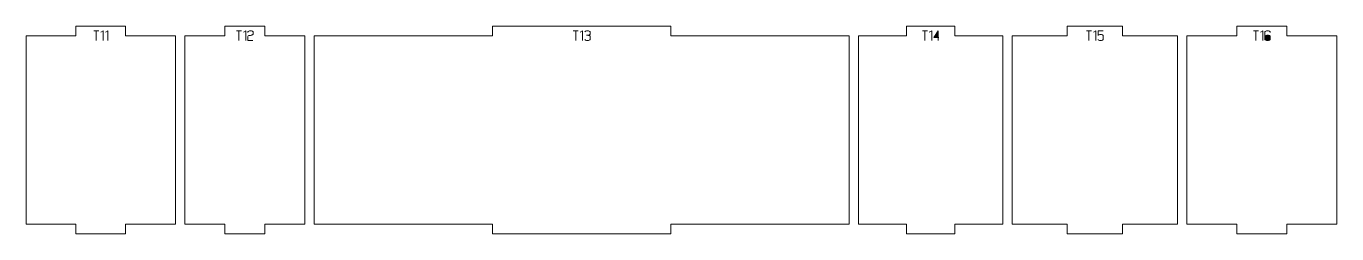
# Model space of a CAD drawing. Header units: centimetres. Extents: x -249 to 275, y -506 to 461.
# Drawn here: x 145.92 to 187.69, y -77.45 to -70.85 of the extents above; entities that cross this region are included whole.
import ezdxf

# ---------------------------------------------------------------- set-up
doc = ezdxf.new("R2010")
doc.units = ezdxf.units.CM
doc.header["$MEASUREMENT"] = 0
doc.layers.add('Capa 1', color=7, linetype='Continuous')

msp = doc.modelspace()

# ---------------------------------------------------------------- hatches: boundary and pattern name
at = {"layer": 'Capa 1', "true_color": 0x3e4095}
h = msp.add_hatch(color=175, dxfattribs=at)
edge = h.paths.add_edge_path()
edge.add_spline(control_points=[(148.15784, -70.98832), (148.15784, -70.98832), (148.0785, -70.98832), (148.0785, -70.98832), (148.0785, -70.98832), (148.2358, -70.98832), (148.2358, -70.98832), (148.2358, -70.98832), (148.15784, -70.98832), (148.15784, -70.98832), (148.15784, -70.98832), (148.15784, -71.30476), (148.15784, -71.30476), (148.15784, -71.30476), (148.15784, -70.98832), (148.15784, -70.98832)], knot_values=[0, 0, 0, 0, 0.2, 0.2, 0.2, 0.4, 0.4, 0.4, 0.6, 0.6, 0.6, 0.8, 0.8, 0.8, 1, 1, 1, 1], degree=3, periodic=1)
h = msp.add_hatch(color=175, dxfattribs=at)
edge = h.paths.add_edge_path()
edge.add_spline(control_points=[(148.37476, -70.98786), (148.37476, -70.98786), (148.29863, -71.0406), (148.29863, -71.0406), (148.29863, -71.0406), (148.37476, -70.98786), (148.37476, -70.98786), (148.37476, -70.98786), (148.37476, -71.30476), (148.37476, -71.30476), (148.37476, -71.30476), (148.37476, -70.98786), (148.37476, -70.98786)], knot_values=[0, 0, 0, 0, 0.25, 0.25, 0.25, 0.5, 0.5, 0.5, 0.75, 0.75, 0.75, 1, 1, 1, 1], degree=3, periodic=1)
h = msp.add_hatch(color=175, dxfattribs=at)
edge = h.paths.add_edge_path()
edge.add_spline(control_points=[(148.52152, -70.98786), (148.52152, -70.98786), (148.44539, -71.0406), (148.44539, -71.0406), (148.44539, -71.0406), (148.52152, -70.98786), (148.52152, -70.98786), (148.52152, -70.98786), (148.52152, -71.30476), (148.52152, -71.30476), (148.52152, -71.30476), (148.52152, -70.98786), (148.52152, -70.98786)], knot_values=[0, 0, 0, 0, 0.25, 0.25, 0.25, 0.5, 0.5, 0.5, 0.75, 0.75, 0.75, 1, 1, 1, 1], degree=3, periodic=1)
h = msp.add_hatch(color=175, dxfattribs=at)
edge = h.paths.add_edge_path()
edge.add_spline(control_points=[(152.70335, -70.98832), (152.70335, -70.98832), (152.62401, -70.98832), (152.62401, -70.98832), (152.62401, -70.98832), (152.78131, -70.98832), (152.78131, -70.98832), (152.78131, -70.98832), (152.70335, -70.98832), (152.70335, -70.98832), (152.70335, -70.98832), (152.70335, -71.30476), (152.70335, -71.30476), (152.70335, -71.30476), (152.70335, -70.98832), (152.70335, -70.98832)], knot_values=[0, 0, 0, 0, 0.2, 0.2, 0.2, 0.4, 0.4, 0.4, 0.6, 0.6, 0.6, 0.8, 0.8, 0.8, 1, 1, 1, 1], degree=3, periodic=1)
h = msp.add_hatch(color=175, dxfattribs=at)
edge = h.paths.add_edge_path()
edge.add_spline(control_points=[(152.92027, -70.98786), (152.92027, -70.98786), (152.84414, -71.0406), (152.84414, -71.0406), (152.84414, -71.0406), (152.92027, -70.98786), (152.92027, -70.98786), (152.92027, -70.98786), (152.92027, -71.30476), (152.92027, -71.30476), (152.92027, -71.30476), (152.92027, -70.98786), (152.92027, -70.98786)], knot_values=[0, 0, 0, 0, 0.25, 0.25, 0.25, 0.5, 0.5, 0.5, 0.75, 0.75, 0.75, 1, 1, 1, 1], degree=3, periodic=1)
h = msp.add_hatch(color=175, dxfattribs=at)
edge = h.paths.add_edge_path()
edge.add_spline(control_points=[(152.99044, -71.30476), (152.99044, -71.30476), (152.99044, -71.17222), (152.99044, -71.17222), (152.99136, -71.1603), (153.00221, -71.15113), (153.023, -71.14471), (153.03156, -71.14409), (153.03974, -71.1431), (153.04754, -71.14172), (153.05533, -71.14035), (153.06321, -71.1389), (153.07116, -71.13737), (153.08583, -71.13492), (153.09707, -71.13293), (153.10486, -71.13141), (153.11266, -71.12988), (153.12023, -71.12789), (153.12757, -71.12544), (153.14652, -71.11841), (153.156, -71.10939), (153.156, -71.09839), (153.156, -71.09839), (153.156, -71.02363), (153.156, -71.02363), (153.156, -71.01385), (153.14813, -71.00552), (153.13238, -70.99864), (153.11664, -70.99176), (153.09699, -70.98832), (153.07345, -70.98832), (153.04991, -70.98832), (153.03026, -70.99176), (153.01452, -70.99864), (152.99877, -71.00552), (152.9909, -71.01385), (152.9909, -71.02363), (152.9909, -71.02363), (152.9909, -71.0461), (152.9909, -71.0461), (152.9909, -71.0461), (152.9909, -71.02363), (152.9909, -71.02363), (152.9909, -71.01385), (152.99877, -71.00552), (153.01452, -70.99864), (153.03026, -70.99176), (153.04991, -70.98832), (153.07345, -70.98832), (153.09699, -70.98832), (153.11664, -70.99176), (153.13238, -70.99864), (153.14813, -71.00552), (153.156, -71.01385), (153.156, -71.02363), (153.156, -71.02363), (153.156, -71.09839), (153.156, -71.09839), (153.156, -71.10939), (153.14652, -71.11841), (153.12757, -71.12544), (153.12023, -71.12789), (153.11266, -71.12988), (153.10486, -71.13141), (153.09707, -71.13293), (153.08583, -71.13492), (153.07116, -71.13737), (153.06321, -71.1389), (153.05533, -71.14035), (153.04754, -71.14172), (153.03974, -71.1431), (153.03156, -71.14409), (153.023, -71.14471), (153.00221, -71.15113), (152.99136, -71.1603), (152.99044, -71.17222), (152.99044, -71.17222), (152.99044, -71.30476), (152.99044, -71.30476), (152.99044, -71.30476), (153.14729, -71.30476), (153.14729, -71.30476), (153.14729, -71.30476), (152.99044, -71.30476), (152.99044, -71.30476)], knot_values=[0, 0, 0, 0, 0.03571429, 0.03571429, 0.03571429, 0.07142857, 0.07142857, 0.07142857, 0.10714286, 0.10714286, 0.10714286, 0.14285714, 0.14285714, 0.14285714, 0.17857143, 0.17857143, 0.17857143, 0.21428571, 0.21428571, 0.21428571, 0.25, 0.25, 0.25, 0.28571429, 0.28571429, 0.28571429, 0.32142857, 0.32142857, 0.32142857, 0.35714286, 0.35714286, 0.35714286, 0.39285714, 0.39285714, 0.39285714, 0.42857143, 0.42857143, 0.42857143, 0.46428571, 0.46428571, 0.46428571, 0.5, 0.5, 0.5, 0.53571429, 0.53571429, 0.53571429, 0.57142857, 0.57142857, 0.57142857, 0.60714286, 0.60714286, 0.60714286, 0.64285714, 0.64285714, 0.64285714, 0.67857143, 0.67857143, 0.67857143, 0.71428571, 0.71428571, 0.71428571, 0.75, 0.75, 0.75, 0.78571429, 0.78571429, 0.78571429, 0.82142857, 0.82142857, 0.82142857, 0.85714286, 0.85714286, 0.85714286, 0.89285714, 0.89285714, 0.89285714, 0.92857143, 0.92857143, 0.92857143, 0.96428571, 0.96428571, 0.96428571, 1, 1, 1, 1], degree=3, periodic=1)
h = msp.add_hatch(color=175, dxfattribs=at)
edge = h.paths.add_edge_path()
edge.add_spline(control_points=[(163.43908, -70.98832), (163.43908, -70.98832), (163.35974, -70.98832), (163.35974, -70.98832), (163.35974, -70.98832), (163.51704, -70.98832), (163.51704, -70.98832), (163.51704, -70.98832), (163.43908, -70.98832), (163.43908, -70.98832), (163.43908, -70.98832), (163.43908, -71.30476), (163.43908, -71.30476), (163.43908, -71.30476), (163.43908, -70.98832), (163.43908, -70.98832)], knot_values=[0, 0, 0, 0, 0.2, 0.2, 0.2, 0.4, 0.4, 0.4, 0.6, 0.6, 0.6, 0.8, 0.8, 0.8, 1, 1, 1, 1], degree=3, periodic=1)
h = msp.add_hatch(color=175, dxfattribs=at)
edge = h.paths.add_edge_path()
edge.add_spline(control_points=[(163.656, -70.98786), (163.656, -70.98786), (163.57987, -71.0406), (163.57987, -71.0406), (163.57987, -71.0406), (163.656, -70.98786), (163.656, -70.98786), (163.656, -70.98786), (163.656, -71.30476), (163.656, -71.30476), (163.656, -71.30476), (163.656, -70.98786), (163.656, -70.98786)], knot_values=[0, 0, 0, 0, 0.25, 0.25, 0.25, 0.5, 0.5, 0.5, 0.75, 0.75, 0.75, 1, 1, 1, 1], degree=3, periodic=1)
h = msp.add_hatch(color=175, dxfattribs=at)
edge = h.paths.add_edge_path()
edge.add_spline(control_points=[(163.80918, -71.30476), (163.78564, -71.30476), (163.76599, -71.30132), (163.75025, -71.29444), (163.7345, -71.28756), (163.72663, -71.27923), (163.72663, -71.26945), (163.72663, -71.27923), (163.7345, -71.28756), (163.75025, -71.29444), (163.76599, -71.30132), (163.78564, -71.30476), (163.80918, -71.30476), (163.83272, -71.30476), (163.85237, -71.30132), (163.86811, -71.29444), (163.88386, -71.28756), (163.89173, -71.27923), (163.89173, -71.26945), (163.89173, -71.26945), (163.89173, -71.16626), (163.89173, -71.16626), (163.89173, -71.158), (163.88607, -71.15082), (163.87476, -71.14471), (163.86345, -71.13859), (163.83028, -71.13446), (163.77524, -71.13232), (163.82997, -71.12896), (163.86284, -71.12498), (163.87384, -71.1204), (163.88485, -71.11581), (163.89081, -71.10832), (163.89173, -71.09793), (163.89173, -71.09793), (163.89173, -71.02363), (163.89173, -71.02363), (163.89173, -71.01385), (163.88386, -71.00552), (163.86811, -70.99864), (163.85237, -70.99176), (163.83272, -70.98832), (163.80918, -70.98832), (163.78564, -70.98832), (163.76599, -70.99176), (163.75025, -70.99864), (163.7345, -71.00552), (163.72663, -71.01385), (163.72663, -71.02363), (163.72663, -71.01385), (163.7345, -71.00552), (163.75025, -70.99864), (163.76599, -70.99176), (163.78564, -70.98832), (163.80918, -70.98832), (163.83272, -70.98832), (163.85237, -70.99176), (163.86811, -70.99864), (163.88386, -71.00552), (163.89173, -71.01385), (163.89173, -71.02363), (163.89173, -71.02363), (163.89173, -71.09793), (163.89173, -71.09793), (163.89081, -71.10832), (163.88485, -71.11581), (163.87384, -71.1204), (163.86284, -71.12498), (163.82997, -71.12896), (163.77524, -71.13232), (163.83028, -71.13446), (163.86345, -71.13859), (163.87476, -71.14471), (163.88607, -71.15082), (163.89173, -71.158), (163.89173, -71.16626), (163.89173, -71.16626), (163.89173, -71.26945), (163.89173, -71.26945), (163.89173, -71.27923), (163.88386, -71.28756), (163.86811, -71.29444), (163.85237, -71.30132), (163.83272, -71.30476), (163.80918, -71.30476)], knot_values=[0, 0, 0, 0, 0.03571429, 0.03571429, 0.03571429, 0.07142857, 0.07142857, 0.07142857, 0.10714286, 0.10714286, 0.10714286, 0.14285714, 0.14285714, 0.14285714, 0.17857143, 0.17857143, 0.17857143, 0.21428571, 0.21428571, 0.21428571, 0.25, 0.25, 0.25, 0.28571429, 0.28571429, 0.28571429, 0.32142857, 0.32142857, 0.32142857, 0.35714286, 0.35714286, 0.35714286, 0.39285714, 0.39285714, 0.39285714, 0.42857143, 0.42857143, 0.42857143, 0.46428571, 0.46428571, 0.46428571, 0.5, 0.5, 0.5, 0.53571429, 0.53571429, 0.53571429, 0.57142857, 0.57142857, 0.57142857, 0.60714286, 0.60714286, 0.60714286, 0.64285714, 0.64285714, 0.64285714, 0.67857143, 0.67857143, 0.67857143, 0.71428571, 0.71428571, 0.71428571, 0.75, 0.75, 0.75, 0.78571429, 0.78571429, 0.78571429, 0.82142857, 0.82142857, 0.82142857, 0.85714286, 0.85714286, 0.85714286, 0.89285714, 0.89285714, 0.89285714, 0.92857143, 0.92857143, 0.92857143, 0.96428571, 0.96428571, 0.96428571, 1, 1, 1, 1], degree=3, periodic=1)
h = msp.add_hatch(color=175, dxfattribs=at)
edge = h.paths.add_edge_path()
edge.add_spline(control_points=[(174.56536, -70.98832), (174.56536, -70.98832), (174.48602, -70.98832), (174.48602, -70.98832), (174.48602, -70.98832), (174.64332, -70.98832), (174.64332, -70.98832), (174.64332, -70.98832), (174.56536, -70.98832), (174.56536, -70.98832), (174.56536, -70.98832), (174.56536, -71.30476), (174.56536, -71.30476), (174.56536, -71.30476), (174.56536, -70.98832), (174.56536, -70.98832)], knot_values=[0, 0, 0, 0, 0.2, 0.2, 0.2, 0.4, 0.4, 0.4, 0.6, 0.6, 0.6, 0.8, 0.8, 0.8, 1, 1, 1, 1], degree=3, periodic=1)
h = msp.add_hatch(color=175, dxfattribs=at)
edge = h.paths.add_edge_path()
edge.add_spline(control_points=[(174.78228, -70.98786), (174.78228, -70.98786), (174.70615, -71.0406), (174.70615, -71.0406), (174.70615, -71.0406), (174.78228, -70.98786), (174.78228, -70.98786), (174.78228, -70.98786), (174.78228, -71.30476), (174.78228, -71.30476), (174.78228, -71.30476), (174.78228, -70.98786), (174.78228, -70.98786)], knot_values=[0, 0, 0, 0, 0.25, 0.25, 0.25, 0.5, 0.5, 0.5, 0.75, 0.75, 0.75, 1, 1, 1, 1], degree=3, periodic=1)
h = msp.add_hatch(color=175, dxfattribs=at)
edge = h.paths.add_edge_path()
edge.add_spline(control_points=[(174.9827, -71.2002), (174.9827, -71.2002), (174.9827, -70.98786), (174.9827, -70.98786), (174.9827, -70.98786), (174.85291, -71.2002), (174.85291, -71.2002), (174.85291, -71.2002), (174.9827, -71.2002), (174.9827, -71.2002)], knot_values=[0, 0, 0, 0, 0.33333333, 0.33333333, 0.33333333, 0.66666667, 0.66666667, 0.66666667, 1, 1, 1, 1], degree=3, periodic=1)
h = msp.add_hatch(color=175, dxfattribs=at)
edge = h.paths.add_edge_path()
edge.add_spline(control_points=[(174.9827, -71.2002), (174.9827, -71.2002), (174.9827, -71.30476), (174.9827, -71.30476), (174.9827, -71.30476), (174.9827, -71.2002), (174.9827, -71.2002), (174.9827, -71.2002), (174.85291, -71.2002), (174.85291, -71.2002), (174.85291, -71.2002), (174.9827, -70.98786), (174.9827, -70.98786), (174.9827, -70.98786), (174.9827, -71.2002), (174.9827, -71.2002), (174.9827, -71.2002), (175.01251, -71.2002), (175.01251, -71.2002), (175.01251, -71.2002), (174.9827, -71.2002), (174.9827, -71.2002)], knot_values=[0, 0, 0, 0, 0.14285714, 0.14285714, 0.14285714, 0.28571429, 0.28571429, 0.28571429, 0.42857143, 0.42857143, 0.42857143, 0.57142857, 0.57142857, 0.57142857, 0.71428571, 0.71428571, 0.71428571, 0.85714286, 0.85714286, 0.85714286, 1, 1, 1, 1], degree=3, periodic=1)
h = msp.add_hatch(color=175, dxfattribs=at)
edge = h.paths.add_edge_path()
edge.add_spline(control_points=[(179.79442, -70.98832), (179.79442, -70.98832), (179.71508, -70.98832), (179.71508, -70.98832), (179.71508, -70.98832), (179.87238, -70.98832), (179.87238, -70.98832), (179.87238, -70.98832), (179.79442, -70.98832), (179.79442, -70.98832), (179.79442, -70.98832), (179.79442, -71.30476), (179.79442, -71.30476), (179.79442, -71.30476), (179.79442, -70.98832), (179.79442, -70.98832)], knot_values=[0, 0, 0, 0, 0.2, 0.2, 0.2, 0.4, 0.4, 0.4, 0.6, 0.6, 0.6, 0.8, 0.8, 0.8, 1, 1, 1, 1], degree=3, periodic=1)
h = msp.add_hatch(color=175, dxfattribs=at)
edge = h.paths.add_edge_path()
edge.add_spline(control_points=[(180.01134, -70.98786), (180.01134, -70.98786), (179.93521, -71.0406), (179.93521, -71.0406), (179.93521, -71.0406), (180.01134, -70.98786), (180.01134, -70.98786), (180.01134, -70.98786), (180.01134, -71.30476), (180.01134, -71.30476), (180.01134, -71.30476), (180.01134, -70.98786), (180.01134, -70.98786)], knot_values=[0, 0, 0, 0, 0.25, 0.25, 0.25, 0.5, 0.5, 0.5, 0.75, 0.75, 0.75, 1, 1, 1, 1], degree=3, periodic=1)
h = msp.add_hatch(color=175, dxfattribs=at)
edge = h.paths.add_edge_path()
edge.add_spline(control_points=[(180.16452, -71.30476), (180.14098, -71.30476), (180.12133, -71.30132), (180.10559, -71.29444), (180.08984, -71.28756), (180.08197, -71.27923), (180.08197, -71.26945), (180.08197, -71.27923), (180.08984, -71.28756), (180.10559, -71.29444), (180.12133, -71.30132), (180.14098, -71.30476), (180.16452, -71.30476), (180.18806, -71.30476), (180.20771, -71.30132), (180.22345, -71.29444), (180.2392, -71.28756), (180.24707, -71.27923), (180.24707, -71.26945), (180.24707, -71.26945), (180.24707, -71.14379), (180.24707, -71.14379), (180.24707, -71.134), (180.2392, -71.12567), (180.22345, -71.11879), (180.20771, -71.11191), (180.18806, -71.10847), (180.16452, -71.10847), (180.14312, -71.11031), (180.12661, -71.11276), (180.11499, -71.11581), (180.10337, -71.11887), (180.09237, -71.1282), (180.08197, -71.14379), (180.08197, -71.14379), (180.08197, -70.98832), (180.08197, -70.98832), (180.08197, -70.98832), (180.24157, -70.98832), (180.24157, -70.98832), (180.24157, -70.98832), (180.08197, -70.98832), (180.08197, -70.98832), (180.08197, -70.98832), (180.08197, -71.14379), (180.08197, -71.14379), (180.09237, -71.1282), (180.10337, -71.11887), (180.11499, -71.11581), (180.12661, -71.11276), (180.14312, -71.11031), (180.16452, -71.10847), (180.18806, -71.10847), (180.20771, -71.11191), (180.22345, -71.11879), (180.2392, -71.12567), (180.24707, -71.134), (180.24707, -71.14379), (180.24707, -71.14379), (180.24707, -71.26945), (180.24707, -71.26945), (180.24707, -71.27923), (180.2392, -71.28756), (180.22345, -71.29444), (180.20771, -71.30132), (180.18806, -71.30476), (180.16452, -71.30476)], knot_values=[0, 0, 0, 0, 0.04545455, 0.04545455, 0.04545455, 0.09090909, 0.09090909, 0.09090909, 0.13636364, 0.13636364, 0.13636364, 0.18181818, 0.18181818, 0.18181818, 0.22727273, 0.22727273, 0.22727273, 0.27272727, 0.27272727, 0.27272727, 0.31818182, 0.31818182, 0.31818182, 0.36363636, 0.36363636, 0.36363636, 0.40909091, 0.40909091, 0.40909091, 0.45454545, 0.45454545, 0.45454545, 0.5, 0.5, 0.5, 0.54545455, 0.54545455, 0.54545455, 0.59090909, 0.59090909, 0.59090909, 0.63636364, 0.63636364, 0.63636364, 0.68181818, 0.68181818, 0.68181818, 0.72727273, 0.72727273, 0.72727273, 0.77272727, 0.77272727, 0.77272727, 0.81818182, 0.81818182, 0.81818182, 0.86363636, 0.86363636, 0.86363636, 0.90909091, 0.90909091, 0.90909091, 0.95454545, 0.95454545, 0.95454545, 1, 1, 1, 1], degree=3, periodic=1)
h = msp.add_hatch(color=175, dxfattribs=at)
edge = h.paths.add_edge_path()
edge.add_spline(control_points=[(185.11531, -70.98832), (185.11531, -70.98832), (185.03597, -70.98832), (185.03597, -70.98832), (185.03597, -70.98832), (185.19327, -70.98832), (185.19327, -70.98832), (185.19327, -70.98832), (185.11531, -70.98832), (185.11531, -70.98832), (185.11531, -70.98832), (185.11531, -71.30476), (185.11531, -71.30476), (185.11531, -71.30476), (185.11531, -70.98832), (185.11531, -70.98832)], knot_values=[0, 0, 0, 0, 0.2, 0.2, 0.2, 0.4, 0.4, 0.4, 0.6, 0.6, 0.6, 0.8, 0.8, 0.8, 1, 1, 1, 1], degree=3, periodic=1)
h = msp.add_hatch(color=175, dxfattribs=at)
edge = h.paths.add_edge_path()
edge.add_spline(control_points=[(185.33223, -70.98786), (185.33223, -70.98786), (185.2561, -71.0406), (185.2561, -71.0406), (185.2561, -71.0406), (185.33223, -70.98786), (185.33223, -70.98786), (185.33223, -70.98786), (185.33223, -71.30476), (185.33223, -71.30476), (185.33223, -71.30476), (185.33223, -70.98786), (185.33223, -70.98786)], knot_values=[0, 0, 0, 0, 0.25, 0.25, 0.25, 0.5, 0.5, 0.5, 0.75, 0.75, 0.75, 1, 1, 1, 1], degree=3, periodic=1)
h = msp.add_hatch(color=175, dxfattribs=at)
edge = h.paths.add_edge_path()
edge.add_spline(control_points=[(185.48541, -71.30476), (185.46187, -71.30476), (185.44222, -71.30132), (185.42648, -71.29444), (185.41073, -71.28756), (185.40286, -71.27923), (185.40286, -71.26945), (185.40286, -71.26945), (185.40286, -71.16259), (185.40286, -71.16259), (185.40286, -71.16259), (185.40286, -71.02363), (185.40286, -71.02363), (185.40286, -71.01385), (185.41073, -71.00552), (185.42648, -70.99864), (185.44222, -70.99176), (185.46187, -70.98832), (185.48541, -70.98832), (185.50895, -70.98832), (185.5286, -70.99176), (185.54434, -70.99864), (185.56009, -71.00552), (185.56796, -71.01385), (185.56796, -71.02363), (185.56796, -71.02363), (185.56796, -71.04931), (185.56796, -71.04931), (185.56796, -71.04931), (185.56796, -71.02363), (185.56796, -71.02363), (185.56796, -71.01385), (185.56009, -71.00552), (185.54434, -70.99864), (185.5286, -70.99176), (185.50895, -70.98832), (185.48541, -70.98832), (185.46187, -70.98832), (185.44222, -70.99176), (185.42648, -70.99864), (185.41073, -71.00552), (185.40286, -71.01385), (185.40286, -71.02363), (185.40286, -71.02363), (185.40286, -71.16259), (185.40286, -71.16259), (185.40286, -71.15342), (185.41241, -71.14524), (185.43152, -71.13806), (185.45063, -71.13087), (185.46859, -71.12728), (185.48541, -71.12728), (185.50895, -71.12728), (185.5286, -71.13072), (185.54434, -71.1376), (185.56009, -71.14448), (185.56796, -71.15281), (185.56796, -71.16259), (185.56796, -71.16259), (185.56796, -71.26945), (185.56796, -71.26945), (185.56796, -71.27923), (185.56009, -71.28756), (185.54434, -71.29444), (185.5286, -71.30132), (185.50895, -71.30476), (185.48541, -71.30476)], knot_values=[0, 0, 0, 0, 0.04545455, 0.04545455, 0.04545455, 0.09090909, 0.09090909, 0.09090909, 0.13636364, 0.13636364, 0.13636364, 0.18181818, 0.18181818, 0.18181818, 0.22727273, 0.22727273, 0.22727273, 0.27272727, 0.27272727, 0.27272727, 0.31818182, 0.31818182, 0.31818182, 0.36363636, 0.36363636, 0.36363636, 0.40909091, 0.40909091, 0.40909091, 0.45454545, 0.45454545, 0.45454545, 0.5, 0.5, 0.5, 0.54545455, 0.54545455, 0.54545455, 0.59090909, 0.59090909, 0.59090909, 0.63636364, 0.63636364, 0.63636364, 0.68181818, 0.68181818, 0.68181818, 0.72727273, 0.72727273, 0.72727273, 0.77272727, 0.77272727, 0.77272727, 0.81818182, 0.81818182, 0.81818182, 0.86363636, 0.86363636, 0.86363636, 0.90909091, 0.90909091, 0.90909091, 0.95454545, 0.95454545, 0.95454545, 1, 1, 1, 1], degree=3, periodic=1)
h = msp.add_hatch(color=175, dxfattribs=at)
edge = h.paths.add_edge_path()
edge.add_spline(control_points=[(185.40286, -71.26945), (185.40286, -71.27923), (185.41073, -71.28756), (185.42648, -71.29444), (185.44222, -71.30132), (185.46187, -71.30476), (185.48541, -71.30476), (185.50895, -71.30476), (185.5286, -71.30132), (185.54434, -71.29444), (185.56009, -71.28756), (185.56796, -71.27923), (185.56796, -71.26945), (185.56796, -71.26945), (185.56796, -71.16259), (185.56796, -71.16259), (185.56796, -71.15281), (185.56009, -71.14448), (185.54434, -71.1376), (185.5286, -71.13072), (185.50895, -71.12728), (185.48541, -71.12728), (185.46859, -71.12728), (185.45063, -71.13087), (185.43152, -71.13806), (185.41241, -71.14524), (185.40286, -71.15342), (185.40286, -71.16259), (185.40286, -71.16259), (185.40286, -71.26945), (185.40286, -71.26945)], knot_values=[0, 0, 0, 0, 0.1, 0.1, 0.1, 0.2, 0.2, 0.2, 0.3, 0.3, 0.3, 0.4, 0.4, 0.4, 0.5, 0.5, 0.5, 0.6, 0.6, 0.6, 0.7, 0.7, 0.7, 0.8, 0.8, 0.8, 0.9, 0.9, 0.9, 1, 1, 1, 1], degree=3, periodic=1)

# ---------------------------------------------------------------- linework, layer by layer
at = {"layer": 'Capa 1', "color": 240, "lineweight": 20}
for points in [[(145.92341, -71.14756), (145.92341, -71.14756), (145.92341, -77.14756), (145.92341, -77.14756), (145.92341, -77.14756), (147.50781, -77.14756), (147.50781, -77.14756), (147.50781, -77.14756), (147.50781, -77.44756), (147.50781, -77.44756), (147.50781, -77.44756), (149.09221, -77.44756), (149.09221, -77.44756), (149.09221, -77.44756), (149.09221, -77.14756), (149.09221, -77.14756), (149.09221, -77.14756), (150.67661, -77.14756), (150.67661, -77.14756), (150.67661, -77.14756), (150.67661, -71.14756), (150.67661, -71.14756), (150.67661, -71.14756), (149.09221, -71.14756), (149.09221, -71.14756), (149.09221, -71.14756), (149.09221, -70.84756), (149.09221, -70.84756), (149.09221, -70.84756), (147.50781, -70.84756), (147.50781, -70.84756), (147.50781, -70.84756), (147.50781, -71.14756), (147.50781, -71.14756), (147.50781, -71.14756), (145.92341, -71.14756), (145.92341, -71.14756)], [(150.97661, -71.14756), (150.97661, -71.14756), (150.97661, -77.14756), (150.97661, -77.14756), (150.97661, -77.14756), (152.25221, -77.14756), (152.25221, -77.14756), (152.25221, -77.14756), (152.25221, -77.44756), (152.25221, -77.44756), (152.25221, -77.44756), (153.52781, -77.44756), (153.52781, -77.44756), (153.52781, -77.44756), (153.52781, -77.14756), (153.52781, -77.14756), (153.52781, -77.14756), (154.80341, -77.14756), (154.80341, -77.14756), (154.80341, -77.14756), (154.80341, -71.14756), (154.80341, -71.14756), (154.80341, -71.14756), (153.52781, -71.14756), (153.52781, -71.14756), (153.52781, -71.14756), (153.52781, -70.84756), (153.52781, -70.84756), (153.52781, -70.84756), (152.25221, -70.84756), (152.25221, -70.84756), (152.25221, -70.84756), (152.25221, -71.14756), (152.25221, -71.14756), (152.25221, -71.14756), (150.97661, -71.14756), (150.97661, -71.14756)], [(155.10341, -71.14756), (155.10341, -71.14756), (155.10341, -77.14756), (155.10341, -77.14756), (155.10341, -77.14756), (160.78496, -77.14756), (160.78496, -77.14756), (160.78496, -77.14756), (160.78496, -77.44756), (160.78496, -77.44756), (160.78496, -77.44756), (166.46651, -77.44756), (166.46651, -77.44756), (166.46651, -77.44756), (166.46651, -77.14756), (166.46651, -77.14756), (166.46651, -77.14756), (172.14806, -77.14756), (172.14806, -77.14756), (172.14806, -77.14756), (172.14806, -71.14756), (172.14806, -71.14756), (172.14806, -71.14756), (166.46651, -71.14756), (166.46651, -71.14756), (166.46651, -71.14756), (166.46651, -70.84756), (166.46651, -70.84756), (166.46651, -70.84756), (160.78496, -70.84756), (160.78496, -70.84756), (160.78496, -70.84756), (160.78496, -71.14756), (160.78496, -71.14756), (160.78496, -71.14756), (155.10341, -71.14756), (155.10341, -71.14756)], [(172.44806, -71.14756), (172.44806, -71.14756), (172.44806, -77.14756), (172.44806, -77.14756), (172.44806, -77.14756), (173.9822, -77.14756), (173.9822, -77.14756), (173.9822, -77.14756), (173.9822, -77.44756), (173.9822, -77.44756), (173.9822, -77.44756), (175.51633, -77.44756), (175.51633, -77.44756), (175.51633, -77.44756), (175.51633, -77.14756), (175.51633, -77.14756), (175.51633, -77.14756), (177.05047, -77.14756), (177.05047, -77.14756), (177.05047, -77.14756), (177.05047, -71.14756), (177.05047, -71.14756), (177.05047, -71.14756), (175.51633, -71.14756), (175.51633, -71.14756), (175.51633, -71.14756), (175.51633, -70.84756), (175.51633, -70.84756), (175.51633, -70.84756), (173.9822, -70.84756), (173.9822, -70.84756), (173.9822, -70.84756), (173.9822, -71.14756), (173.9822, -71.14756), (173.9822, -71.14756), (172.44806, -71.14756), (172.44806, -71.14756)], [(177.35047, -71.14756), (177.35047, -71.14756), (177.35047, -77.14756), (177.35047, -77.14756), (177.35047, -77.14756), (179.10421, -77.14756), (179.10421, -77.14756), (179.10421, -77.14756), (179.10421, -77.44756), (179.10421, -77.44756), (179.10421, -77.44756), (180.85794, -77.44756), (180.85794, -77.44756), (180.85794, -77.44756), (180.85794, -77.14756), (180.85794, -77.14756), (180.85794, -77.14756), (182.61168, -77.14756), (182.61168, -77.14756), (182.61168, -77.14756), (182.61168, -71.14756), (182.61168, -71.14756), (182.61168, -71.14756), (180.85794, -71.14756), (180.85794, -71.14756), (180.85794, -71.14756), (180.85794, -70.84756), (180.85794, -70.84756), (180.85794, -70.84756), (179.10421, -70.84756), (179.10421, -70.84756), (179.10421, -70.84756), (179.10421, -71.14756), (179.10421, -71.14756), (179.10421, -71.14756), (177.35047, -71.14756), (177.35047, -71.14756)], [(182.91168, -71.14756), (182.91168, -71.14756), (182.91168, -77.14756), (182.91168, -77.14756), (182.91168, -77.14756), (184.5052, -77.14756), (184.5052, -77.14756), (184.5052, -77.14756), (184.5052, -77.44756), (184.5052, -77.44756), (184.5052, -77.44756), (186.09873, -77.44756), (186.09873, -77.44756), (186.09873, -77.44756), (186.09873, -77.14756), (186.09873, -77.14756), (186.09873, -77.14756), (187.69225, -77.14756), (187.69225, -77.14756), (187.69225, -77.14756), (187.69225, -71.14756), (187.69225, -71.14756), (187.69225, -71.14756), (186.09873, -71.14756), (186.09873, -71.14756), (186.09873, -71.14756), (186.09873, -70.84756), (186.09873, -70.84756), (186.09873, -70.84756), (184.5052, -70.84756), (184.5052, -70.84756), (184.5052, -70.84756), (184.5052, -71.14756), (184.5052, -71.14756), (184.5052, -71.14756), (182.91168, -71.14756), (182.91168, -71.14756)]]:
    msp.add_open_spline(points, degree=3, knots=[0, 0, 0, 0, 0.08333333, 0.08333333, 0.08333333, 0.16666667, 0.16666667, 0.16666667, 0.25, 0.25, 0.25, 0.33333333, 0.33333333, 0.33333333, 0.41666667, 0.41666667, 0.41666667, 0.5, 0.5, 0.5, 0.58333333, 0.58333333, 0.58333333, 0.66666667, 0.66666667, 0.66666667, 0.75, 0.75, 0.75, 0.83333333, 0.83333333, 0.83333333, 0.91666667, 0.91666667, 0.91666667, 1, 1, 1, 1], dxfattribs=at)
at = {"layer": 'Capa 1', "color": 114, "lineweight": 9}
for points, knots in [([(148.15784, -70.98832), (148.15784, -70.98832), (148.0785, -70.98832), (148.0785, -70.98832), (148.0785, -70.98832), (148.2358, -70.98832), (148.2358, -70.98832), (148.2358, -70.98832), (148.15784, -70.98832), (148.15784, -70.98832), (148.15784, -70.98832), (148.15784, -71.30476), (148.15784, -71.30476), (148.15784, -71.30476), (148.15784, -70.98832), (148.15784, -70.98832)], [0, 0, 0, 0, 0.2, 0.2, 0.2, 0.4, 0.4, 0.4, 0.6, 0.6, 0.6, 0.8, 0.8, 0.8, 1, 1, 1, 1]), ([(148.37476, -70.98786), (148.37476, -70.98786), (148.29863, -71.0406), (148.29863, -71.0406), (148.29863, -71.0406), (148.37476, -70.98786), (148.37476, -70.98786), (148.37476, -70.98786), (148.37476, -71.30476), (148.37476, -71.30476), (148.37476, -71.30476), (148.37476, -70.98786), (148.37476, -70.98786)], [0, 0, 0, 0, 0.25, 0.25, 0.25, 0.5, 0.5, 0.5, 0.75, 0.75, 0.75, 1, 1, 1, 1]), ([(148.52152, -70.98786), (148.52152, -70.98786), (148.44539, -71.0406), (148.44539, -71.0406), (148.44539, -71.0406), (148.52152, -70.98786), (148.52152, -70.98786), (148.52152, -70.98786), (148.52152, -71.30476), (148.52152, -71.30476), (148.52152, -71.30476), (148.52152, -70.98786), (148.52152, -70.98786)], [0, 0, 0, 0, 0.25, 0.25, 0.25, 0.5, 0.5, 0.5, 0.75, 0.75, 0.75, 1, 1, 1, 1]), ([(152.70335, -70.98832), (152.70335, -70.98832), (152.62401, -70.98832), (152.62401, -70.98832), (152.62401, -70.98832), (152.78131, -70.98832), (152.78131, -70.98832), (152.78131, -70.98832), (152.70335, -70.98832), (152.70335, -70.98832), (152.70335, -70.98832), (152.70335, -71.30476), (152.70335, -71.30476), (152.70335, -71.30476), (152.70335, -70.98832), (152.70335, -70.98832)], [0, 0, 0, 0, 0.2, 0.2, 0.2, 0.4, 0.4, 0.4, 0.6, 0.6, 0.6, 0.8, 0.8, 0.8, 1, 1, 1, 1]), ([(152.92027, -70.98786), (152.92027, -70.98786), (152.84414, -71.0406), (152.84414, -71.0406), (152.84414, -71.0406), (152.92027, -70.98786), (152.92027, -70.98786), (152.92027, -70.98786), (152.92027, -71.30476), (152.92027, -71.30476), (152.92027, -71.30476), (152.92027, -70.98786), (152.92027, -70.98786)], [0, 0, 0, 0, 0.25, 0.25, 0.25, 0.5, 0.5, 0.5, 0.75, 0.75, 0.75, 1, 1, 1, 1]), ([(152.99044, -71.30476), (152.99044, -71.30476), (152.99044, -71.17222), (152.99044, -71.17222), (152.99136, -71.1603), (153.00221, -71.15113), (153.023, -71.14471), (153.03156, -71.14409), (153.03974, -71.1431), (153.04754, -71.14172), (153.05533, -71.14035), (153.06321, -71.1389), (153.07116, -71.13737), (153.08583, -71.13492), (153.09707, -71.13293), (153.10486, -71.13141), (153.11266, -71.12988), (153.12023, -71.12789), (153.12757, -71.12544), (153.14652, -71.11841), (153.156, -71.10939), (153.156, -71.09839), (153.156, -71.09839), (153.156, -71.02363), (153.156, -71.02363), (153.156, -71.01385), (153.14813, -71.00552), (153.13238, -70.99864), (153.11664, -70.99176), (153.09699, -70.98832), (153.07345, -70.98832), (153.04991, -70.98832), (153.03026, -70.99176), (153.01452, -70.99864), (152.99877, -71.00552), (152.9909, -71.01385), (152.9909, -71.02363), (152.9909, -71.02363), (152.9909, -71.0461), (152.9909, -71.0461), (152.9909, -71.0461), (152.9909, -71.02363), (152.9909, -71.02363), (152.9909, -71.01385), (152.99877, -71.00552), (153.01452, -70.99864), (153.03026, -70.99176), (153.04991, -70.98832), (153.07345, -70.98832), (153.09699, -70.98832), (153.11664, -70.99176), (153.13238, -70.99864), (153.14813, -71.00552), (153.156, -71.01385), (153.156, -71.02363), (153.156, -71.02363), (153.156, -71.09839), (153.156, -71.09839), (153.156, -71.10939), (153.14652, -71.11841), (153.12757, -71.12544), (153.12023, -71.12789), (153.11266, -71.12988), (153.10486, -71.13141), (153.09707, -71.13293), (153.08583, -71.13492), (153.07116, -71.13737), (153.06321, -71.1389), (153.05533, -71.14035), (153.04754, -71.14172), (153.03974, -71.1431), (153.03156, -71.14409), (153.023, -71.14471), (153.00221, -71.15113), (152.99136, -71.1603), (152.99044, -71.17222), (152.99044, -71.17222), (152.99044, -71.30476), (152.99044, -71.30476), (152.99044, -71.30476), (153.14729, -71.30476), (153.14729, -71.30476), (153.14729, -71.30476), (152.99044, -71.30476), (152.99044, -71.30476)], [0, 0, 0, 0, 0.03571429, 0.03571429, 0.03571429, 0.07142857, 0.07142857, 0.07142857, 0.10714286, 0.10714286, 0.10714286, 0.14285714, 0.14285714, 0.14285714, 0.17857143, 0.17857143, 0.17857143, 0.21428571, 0.21428571, 0.21428571, 0.25, 0.25, 0.25, 0.28571429, 0.28571429, 0.28571429, 0.32142857, 0.32142857, 0.32142857, 0.35714286, 0.35714286, 0.35714286, 0.39285714, 0.39285714, 0.39285714, 0.42857143, 0.42857143, 0.42857143, 0.46428571, 0.46428571, 0.46428571, 0.5, 0.5, 0.5, 0.53571429, 0.53571429, 0.53571429, 0.57142857, 0.57142857, 0.57142857, 0.60714286, 0.60714286, 0.60714286, 0.64285714, 0.64285714, 0.64285714, 0.67857143, 0.67857143, 0.67857143, 0.71428571, 0.71428571, 0.71428571, 0.75, 0.75, 0.75, 0.78571429, 0.78571429, 0.78571429, 0.82142857, 0.82142857, 0.82142857, 0.85714286, 0.85714286, 0.85714286, 0.89285714, 0.89285714, 0.89285714, 0.92857143, 0.92857143, 0.92857143, 0.96428571, 0.96428571, 0.96428571, 1, 1, 1, 1]), ([(163.43908, -70.98832), (163.43908, -70.98832), (163.35974, -70.98832), (163.35974, -70.98832), (163.35974, -70.98832), (163.51704, -70.98832), (163.51704, -70.98832), (163.51704, -70.98832), (163.43908, -70.98832), (163.43908, -70.98832), (163.43908, -70.98832), (163.43908, -71.30476), (163.43908, -71.30476), (163.43908, -71.30476), (163.43908, -70.98832), (163.43908, -70.98832)], [0, 0, 0, 0, 0.2, 0.2, 0.2, 0.4, 0.4, 0.4, 0.6, 0.6, 0.6, 0.8, 0.8, 0.8, 1, 1, 1, 1]), ([(163.656, -70.98786), (163.656, -70.98786), (163.57987, -71.0406), (163.57987, -71.0406), (163.57987, -71.0406), (163.656, -70.98786), (163.656, -70.98786), (163.656, -70.98786), (163.656, -71.30476), (163.656, -71.30476), (163.656, -71.30476), (163.656, -70.98786), (163.656, -70.98786)], [0, 0, 0, 0, 0.25, 0.25, 0.25, 0.5, 0.5, 0.5, 0.75, 0.75, 0.75, 1, 1, 1, 1]), ([(163.80918, -71.30476), (163.78564, -71.30476), (163.76599, -71.30132), (163.75025, -71.29444), (163.7345, -71.28756), (163.72663, -71.27923), (163.72663, -71.26945), (163.72663, -71.27923), (163.7345, -71.28756), (163.75025, -71.29444), (163.76599, -71.30132), (163.78564, -71.30476), (163.80918, -71.30476), (163.83272, -71.30476), (163.85237, -71.30132), (163.86811, -71.29444), (163.88386, -71.28756), (163.89173, -71.27923), (163.89173, -71.26945), (163.89173, -71.26945), (163.89173, -71.16626), (163.89173, -71.16626), (163.89173, -71.158), (163.88607, -71.15082), (163.87476, -71.14471), (163.86345, -71.13859), (163.83028, -71.13446), (163.77524, -71.13232), (163.82997, -71.12896), (163.86284, -71.12498), (163.87384, -71.1204), (163.88485, -71.11581), (163.89081, -71.10832), (163.89173, -71.09793), (163.89173, -71.09793), (163.89173, -71.02363), (163.89173, -71.02363), (163.89173, -71.01385), (163.88386, -71.00552), (163.86811, -70.99864), (163.85237, -70.99176), (163.83272, -70.98832), (163.80918, -70.98832), (163.78564, -70.98832), (163.76599, -70.99176), (163.75025, -70.99864), (163.7345, -71.00552), (163.72663, -71.01385), (163.72663, -71.02363), (163.72663, -71.01385), (163.7345, -71.00552), (163.75025, -70.99864), (163.76599, -70.99176), (163.78564, -70.98832), (163.80918, -70.98832), (163.83272, -70.98832), (163.85237, -70.99176), (163.86811, -70.99864), (163.88386, -71.00552), (163.89173, -71.01385), (163.89173, -71.02363), (163.89173, -71.02363), (163.89173, -71.09793), (163.89173, -71.09793), (163.89081, -71.10832), (163.88485, -71.11581), (163.87384, -71.1204), (163.86284, -71.12498), (163.82997, -71.12896), (163.77524, -71.13232), (163.83028, -71.13446), (163.86345, -71.13859), (163.87476, -71.14471), (163.88607, -71.15082), (163.89173, -71.158), (163.89173, -71.16626), (163.89173, -71.16626), (163.89173, -71.26945), (163.89173, -71.26945), (163.89173, -71.27923), (163.88386, -71.28756), (163.86811, -71.29444), (163.85237, -71.30132), (163.83272, -71.30476), (163.80918, -71.30476)], [0, 0, 0, 0, 0.03571429, 0.03571429, 0.03571429, 0.07142857, 0.07142857, 0.07142857, 0.10714286, 0.10714286, 0.10714286, 0.14285714, 0.14285714, 0.14285714, 0.17857143, 0.17857143, 0.17857143, 0.21428571, 0.21428571, 0.21428571, 0.25, 0.25, 0.25, 0.28571429, 0.28571429, 0.28571429, 0.32142857, 0.32142857, 0.32142857, 0.35714286, 0.35714286, 0.35714286, 0.39285714, 0.39285714, 0.39285714, 0.42857143, 0.42857143, 0.42857143, 0.46428571, 0.46428571, 0.46428571, 0.5, 0.5, 0.5, 0.53571429, 0.53571429, 0.53571429, 0.57142857, 0.57142857, 0.57142857, 0.60714286, 0.60714286, 0.60714286, 0.64285714, 0.64285714, 0.64285714, 0.67857143, 0.67857143, 0.67857143, 0.71428571, 0.71428571, 0.71428571, 0.75, 0.75, 0.75, 0.78571429, 0.78571429, 0.78571429, 0.82142857, 0.82142857, 0.82142857, 0.85714286, 0.85714286, 0.85714286, 0.89285714, 0.89285714, 0.89285714, 0.92857143, 0.92857143, 0.92857143, 0.96428571, 0.96428571, 0.96428571, 1, 1, 1, 1]), ([(174.56536, -70.98832), (174.56536, -70.98832), (174.48602, -70.98832), (174.48602, -70.98832), (174.48602, -70.98832), (174.64332, -70.98832), (174.64332, -70.98832), (174.64332, -70.98832), (174.56536, -70.98832), (174.56536, -70.98832), (174.56536, -70.98832), (174.56536, -71.30476), (174.56536, -71.30476), (174.56536, -71.30476), (174.56536, -70.98832), (174.56536, -70.98832)], [0, 0, 0, 0, 0.2, 0.2, 0.2, 0.4, 0.4, 0.4, 0.6, 0.6, 0.6, 0.8, 0.8, 0.8, 1, 1, 1, 1]), ([(174.78228, -70.98786), (174.78228, -70.98786), (174.70615, -71.0406), (174.70615, -71.0406), (174.70615, -71.0406), (174.78228, -70.98786), (174.78228, -70.98786), (174.78228, -70.98786), (174.78228, -71.30476), (174.78228, -71.30476), (174.78228, -71.30476), (174.78228, -70.98786), (174.78228, -70.98786)], [0, 0, 0, 0, 0.25, 0.25, 0.25, 0.5, 0.5, 0.5, 0.75, 0.75, 0.75, 1, 1, 1, 1]), ([(174.9827, -71.2002), (174.9827, -71.2002), (174.9827, -70.98786), (174.9827, -70.98786), (174.9827, -70.98786), (174.85291, -71.2002), (174.85291, -71.2002), (174.85291, -71.2002), (174.9827, -71.2002), (174.9827, -71.2002)], [0, 0, 0, 0, 0.33333333, 0.33333333, 0.33333333, 0.66666667, 0.66666667, 0.66666667, 1, 1, 1, 1]), ([(174.9827, -71.2002), (174.9827, -71.2002), (174.9827, -71.30476), (174.9827, -71.30476), (174.9827, -71.30476), (174.9827, -71.2002), (174.9827, -71.2002), (174.9827, -71.2002), (174.85291, -71.2002), (174.85291, -71.2002), (174.85291, -71.2002), (174.9827, -70.98786), (174.9827, -70.98786), (174.9827, -70.98786), (174.9827, -71.2002), (174.9827, -71.2002), (174.9827, -71.2002), (175.01251, -71.2002), (175.01251, -71.2002), (175.01251, -71.2002), (174.9827, -71.2002), (174.9827, -71.2002)], [0, 0, 0, 0, 0.14285714, 0.14285714, 0.14285714, 0.28571429, 0.28571429, 0.28571429, 0.42857143, 0.42857143, 0.42857143, 0.57142857, 0.57142857, 0.57142857, 0.71428571, 0.71428571, 0.71428571, 0.85714286, 0.85714286, 0.85714286, 1, 1, 1, 1]), ([(179.79442, -70.98832), (179.79442, -70.98832), (179.71508, -70.98832), (179.71508, -70.98832), (179.71508, -70.98832), (179.87238, -70.98832), (179.87238, -70.98832), (179.87238, -70.98832), (179.79442, -70.98832), (179.79442, -70.98832), (179.79442, -70.98832), (179.79442, -71.30476), (179.79442, -71.30476), (179.79442, -71.30476), (179.79442, -70.98832), (179.79442, -70.98832)], [0, 0, 0, 0, 0.2, 0.2, 0.2, 0.4, 0.4, 0.4, 0.6, 0.6, 0.6, 0.8, 0.8, 0.8, 1, 1, 1, 1]), ([(180.01134, -70.98786), (180.01134, -70.98786), (179.93521, -71.0406), (179.93521, -71.0406), (179.93521, -71.0406), (180.01134, -70.98786), (180.01134, -70.98786), (180.01134, -70.98786), (180.01134, -71.30476), (180.01134, -71.30476), (180.01134, -71.30476), (180.01134, -70.98786), (180.01134, -70.98786)], [0, 0, 0, 0, 0.25, 0.25, 0.25, 0.5, 0.5, 0.5, 0.75, 0.75, 0.75, 1, 1, 1, 1]), ([(180.16452, -71.30476), (180.14098, -71.30476), (180.12133, -71.30132), (180.10559, -71.29444), (180.08984, -71.28756), (180.08197, -71.27923), (180.08197, -71.26945), (180.08197, -71.27923), (180.08984, -71.28756), (180.10559, -71.29444), (180.12133, -71.30132), (180.14098, -71.30476), (180.16452, -71.30476), (180.18806, -71.30476), (180.20771, -71.30132), (180.22345, -71.29444), (180.2392, -71.28756), (180.24707, -71.27923), (180.24707, -71.26945), (180.24707, -71.26945), (180.24707, -71.14379), (180.24707, -71.14379), (180.24707, -71.134), (180.2392, -71.12567), (180.22345, -71.11879), (180.20771, -71.11191), (180.18806, -71.10847), (180.16452, -71.10847), (180.14312, -71.11031), (180.12661, -71.11276), (180.11499, -71.11581), (180.10337, -71.11887), (180.09237, -71.1282), (180.08197, -71.14379), (180.08197, -71.14379), (180.08197, -70.98832), (180.08197, -70.98832), (180.08197, -70.98832), (180.24157, -70.98832), (180.24157, -70.98832), (180.24157, -70.98832), (180.08197, -70.98832), (180.08197, -70.98832), (180.08197, -70.98832), (180.08197, -71.14379), (180.08197, -71.14379), (180.09237, -71.1282), (180.10337, -71.11887), (180.11499, -71.11581), (180.12661, -71.11276), (180.14312, -71.11031), (180.16452, -71.10847), (180.18806, -71.10847), (180.20771, -71.11191), (180.22345, -71.11879), (180.2392, -71.12567), (180.24707, -71.134), (180.24707, -71.14379), (180.24707, -71.14379), (180.24707, -71.26945), (180.24707, -71.26945), (180.24707, -71.27923), (180.2392, -71.28756), (180.22345, -71.29444), (180.20771, -71.30132), (180.18806, -71.30476), (180.16452, -71.30476)], [0, 0, 0, 0, 0.04545455, 0.04545455, 0.04545455, 0.09090909, 0.09090909, 0.09090909, 0.13636364, 0.13636364, 0.13636364, 0.18181818, 0.18181818, 0.18181818, 0.22727273, 0.22727273, 0.22727273, 0.27272727, 0.27272727, 0.27272727, 0.31818182, 0.31818182, 0.31818182, 0.36363636, 0.36363636, 0.36363636, 0.40909091, 0.40909091, 0.40909091, 0.45454545, 0.45454545, 0.45454545, 0.5, 0.5, 0.5, 0.54545455, 0.54545455, 0.54545455, 0.59090909, 0.59090909, 0.59090909, 0.63636364, 0.63636364, 0.63636364, 0.68181818, 0.68181818, 0.68181818, 0.72727273, 0.72727273, 0.72727273, 0.77272727, 0.77272727, 0.77272727, 0.81818182, 0.81818182, 0.81818182, 0.86363636, 0.86363636, 0.86363636, 0.90909091, 0.90909091, 0.90909091, 0.95454545, 0.95454545, 0.95454545, 1, 1, 1, 1]), ([(185.11531, -70.98832), (185.11531, -70.98832), (185.03597, -70.98832), (185.03597, -70.98832), (185.03597, -70.98832), (185.19327, -70.98832), (185.19327, -70.98832), (185.19327, -70.98832), (185.11531, -70.98832), (185.11531, -70.98832), (185.11531, -70.98832), (185.11531, -71.30476), (185.11531, -71.30476), (185.11531, -71.30476), (185.11531, -70.98832), (185.11531, -70.98832)], [0, 0, 0, 0, 0.2, 0.2, 0.2, 0.4, 0.4, 0.4, 0.6, 0.6, 0.6, 0.8, 0.8, 0.8, 1, 1, 1, 1]), ([(185.33223, -70.98786), (185.33223, -70.98786), (185.2561, -71.0406), (185.2561, -71.0406), (185.2561, -71.0406), (185.33223, -70.98786), (185.33223, -70.98786), (185.33223, -70.98786), (185.33223, -71.30476), (185.33223, -71.30476), (185.33223, -71.30476), (185.33223, -70.98786), (185.33223, -70.98786)], [0, 0, 0, 0, 0.25, 0.25, 0.25, 0.5, 0.5, 0.5, 0.75, 0.75, 0.75, 1, 1, 1, 1]), ([(185.48541, -71.30476), (185.46187, -71.30476), (185.44222, -71.30132), (185.42648, -71.29444), (185.41073, -71.28756), (185.40286, -71.27923), (185.40286, -71.26945), (185.40286, -71.26945), (185.40286, -71.16259), (185.40286, -71.16259), (185.40286, -71.16259), (185.40286, -71.02363), (185.40286, -71.02363), (185.40286, -71.01385), (185.41073, -71.00552), (185.42648, -70.99864), (185.44222, -70.99176), (185.46187, -70.98832), (185.48541, -70.98832), (185.50895, -70.98832), (185.5286, -70.99176), (185.54434, -70.99864), (185.56009, -71.00552), (185.56796, -71.01385), (185.56796, -71.02363), (185.56796, -71.02363), (185.56796, -71.04931), (185.56796, -71.04931), (185.56796, -71.04931), (185.56796, -71.02363), (185.56796, -71.02363), (185.56796, -71.01385), (185.56009, -71.00552), (185.54434, -70.99864), (185.5286, -70.99176), (185.50895, -70.98832), (185.48541, -70.98832), (185.46187, -70.98832), (185.44222, -70.99176), (185.42648, -70.99864), (185.41073, -71.00552), (185.40286, -71.01385), (185.40286, -71.02363), (185.40286, -71.02363), (185.40286, -71.16259), (185.40286, -71.16259), (185.40286, -71.15342), (185.41241, -71.14524), (185.43152, -71.13806), (185.45063, -71.13087), (185.46859, -71.12728), (185.48541, -71.12728), (185.50895, -71.12728), (185.5286, -71.13072), (185.54434, -71.1376), (185.56009, -71.14448), (185.56796, -71.15281), (185.56796, -71.16259), (185.56796, -71.16259), (185.56796, -71.26945), (185.56796, -71.26945), (185.56796, -71.27923), (185.56009, -71.28756), (185.54434, -71.29444), (185.5286, -71.30132), (185.50895, -71.30476), (185.48541, -71.30476)], [0, 0, 0, 0, 0.04545455, 0.04545455, 0.04545455, 0.09090909, 0.09090909, 0.09090909, 0.13636364, 0.13636364, 0.13636364, 0.18181818, 0.18181818, 0.18181818, 0.22727273, 0.22727273, 0.22727273, 0.27272727, 0.27272727, 0.27272727, 0.31818182, 0.31818182, 0.31818182, 0.36363636, 0.36363636, 0.36363636, 0.40909091, 0.40909091, 0.40909091, 0.45454545, 0.45454545, 0.45454545, 0.5, 0.5, 0.5, 0.54545455, 0.54545455, 0.54545455, 0.59090909, 0.59090909, 0.59090909, 0.63636364, 0.63636364, 0.63636364, 0.68181818, 0.68181818, 0.68181818, 0.72727273, 0.72727273, 0.72727273, 0.77272727, 0.77272727, 0.77272727, 0.81818182, 0.81818182, 0.81818182, 0.86363636, 0.86363636, 0.86363636, 0.90909091, 0.90909091, 0.90909091, 0.95454545, 0.95454545, 0.95454545, 1, 1, 1, 1]), ([(185.40286, -71.26945), (185.40286, -71.27923), (185.41073, -71.28756), (185.42648, -71.29444), (185.44222, -71.30132), (185.46187, -71.30476), (185.48541, -71.30476), (185.50895, -71.30476), (185.5286, -71.30132), (185.54434, -71.29444), (185.56009, -71.28756), (185.56796, -71.27923), (185.56796, -71.26945), (185.56796, -71.26945), (185.56796, -71.16259), (185.56796, -71.16259), (185.56796, -71.15281), (185.56009, -71.14448), (185.54434, -71.1376), (185.5286, -71.13072), (185.50895, -71.12728), (185.48541, -71.12728), (185.46859, -71.12728), (185.45063, -71.13087), (185.43152, -71.13806), (185.41241, -71.14524), (185.40286, -71.15342), (185.40286, -71.16259), (185.40286, -71.16259), (185.40286, -71.26945), (185.40286, -71.26945)], [0, 0, 0, 0, 0.1, 0.1, 0.1, 0.2, 0.2, 0.2, 0.3, 0.3, 0.3, 0.4, 0.4, 0.4, 0.5, 0.5, 0.5, 0.6, 0.6, 0.6, 0.7, 0.7, 0.7, 0.8, 0.8, 0.8, 0.9, 0.9, 0.9, 1, 1, 1, 1])]:
    msp.add_open_spline(points, degree=3, knots=knots, dxfattribs=at)

doc.saveas('drawing.dxf')
